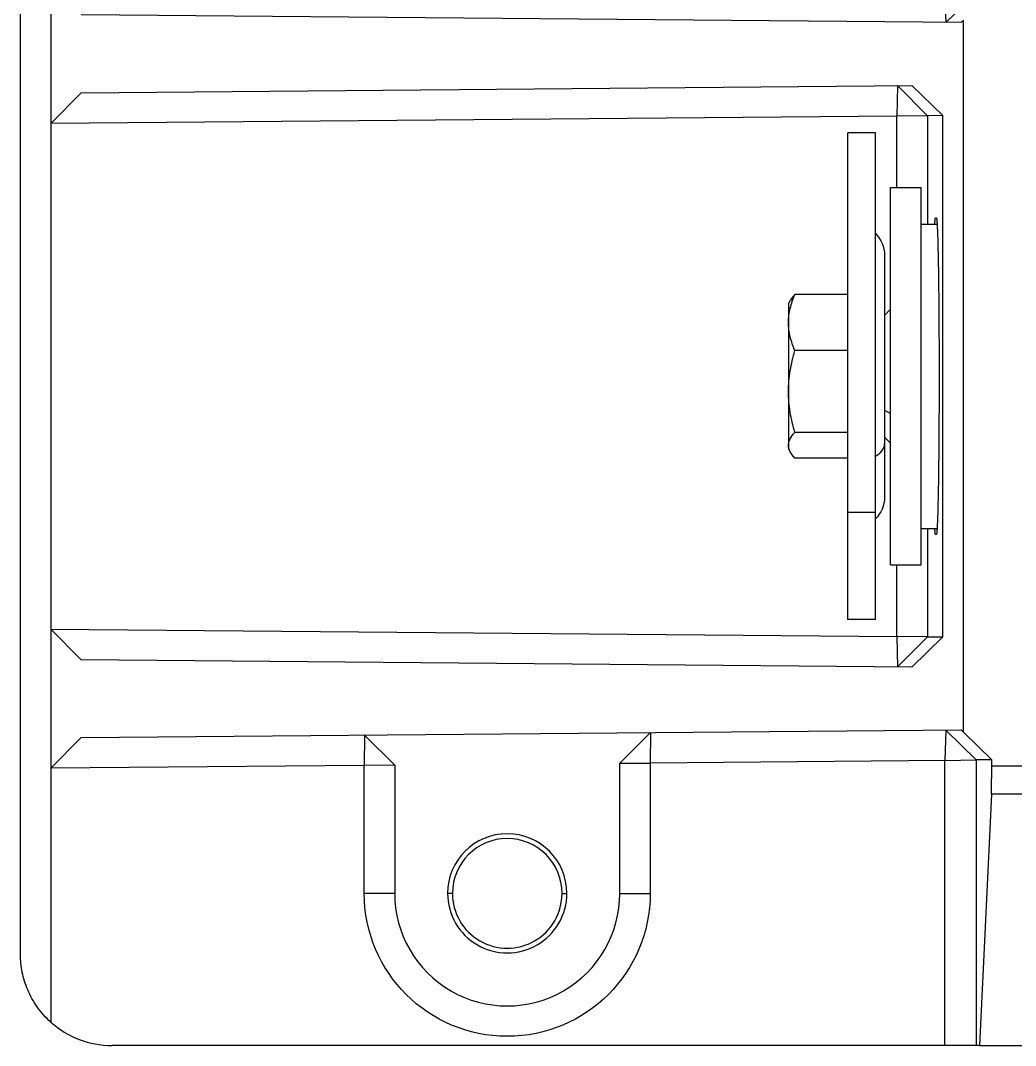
# Model space of a CAD drawing. Header units: millimetres. Extents: x -69706 to 52883, y -6882 to 68885.
# Drawn here: x -32242.5 to -32078.9, y 35769.5 to 35938 of the extents above; entities that cross this region are included whole.
import ezdxf

# ---------------------------------------------------------------- set-up
doc = ezdxf.new("R2010")
doc.units = ezdxf.units.MM
doc.layers.add('XFM1Q40$0$COL', color=1, linetype='Continuous')
doc.layers.add('XFM1Q40$0$M-EQPM-MAU', color=22, linetype='Continuous')

# ---------------------------------------------------------------- blocks, each defined once
blk = doc.blocks.new('XFM1Q40$0$JCZ-500鑄')
for p, q in [((59.02, 159.62, 155), (59.02, 170, 155)), ((63.71, 170, 151.73), (63.71, 159.56, 151.73)), ((105, 157.61, 40), (105, 170, 40)), ((53.51, 155, 155), (58.05, 159.62, 155)), ((59.02, 159.62, 155), (58.05, 159.62, 155)), ((58.05, 159.62, 155), (58.07, 157.09, 10)), ((63.71, 159.56, 151.73), (105, 157.61, 40)), ((-68.07, 157.09, 10), (-63.16, 152.09, 10)), ((53.16, 152.09, 10), (58.07, 157.09, 10)), ((58.07, 157.09, 10), (105, 157.09, 10)), ((58.16, 151.91, 5), (58.07, 157.09, 10)), ((105, 157.61, 40), (105, 157.09, 10)), ((105, 157.09, 10), (105, 151.91, 5)), ((-63.13, 154.61, 154.61), (-64.4, 10, 10)), ((53.51, 155, 155), (-63.51, 155, 155)), ((-63.51, 155, 155), (-63.13, 154.61, 154.61)), ((53.13, 154.61, 154.61), (53.51, 155, 155)), ((54.4, 10, 10), (53.13, 154.61, 154.61)), ((-68.16, 151.91, 5), (-63.16, 152.09, 10)), ((53.16, 152.09, 10), (58.16, 151.91, 5)), ((105, 151.91, 5), (58.16, 151.91, 5)), ((58.16, 151.91, 5), (58.58, 103.5, 5)), ((105, 151.91, 5), (105, 15, 5)), ((-52.8, 146.51, 146.51), (-47.84, 151.56, 151.56)), ((37.84, 151.56, 151.56), (-47.84, 151.56, 151.56)), ((-47.84, 151.56, 151.56), (-47.82, 149.09, 10.09)), ((-31.03, 150.4, 85), (-31.02, 150.52, 92)), ((-30, 148, 92), (-30, 150.64, 92)), ((20, 148, 92), (20, 150.64, 92)), ((21.02, 150.52, 92), (21.03, 150.4, 85)), ((37.82, 149.09, 10.09), (37.84, 151.56, 151.56)), ((37.84, 151.56, 151.56), (42.8, 146.51, 146.51)), ((-47.82, 149.09, 10.09), (-52.77, 144.13, 10)), ((-47.82, 149.09, 10.09), (-47.77, 144, 5)), ((-47.82, 149.09, 10.09), (-30, 149.09, 10.09)), ((20, 149.09, 10.09), (37.82, 149.09, 10.09)), ((37.82, 149.09, 10.09), (37.77, 144, 5)), ((37.82, 149.09, 10.09), (42.77, 144.13, 10)), ((-36, 143, 92), (-36, 148, 92)), ((26, 143, 92), (26, 148, 92)), ((-51.6, 10, 10), (-52.8, 146.51, 146.51)), ((42.8, 146.51, 146.51), (41.6, 10, 10)), ((-52.77, 144.13, 10), (-47.77, 144, 5)), ((-47.77, 144, 5), (-46.56, 5, 5)), ((-36, 144, 5), (-47.77, 144, 5)), ((37.77, 144, 5), (26, 144, 5)), ((36.56, 5, 5), (37.77, 144, 5)), ((37.77, 144, 5), (42.77, 144.13, 10)), ((-15, 142, 92), (-16, 143, 92)), ((0.58, 142, 100.3), (1.14, 143, 101.13)), ((5, 142, 92), (6, 143, 92)), ((-45, 140.5, 92), (-45, 136, 92)), ((17.38, 140.5, 125.15), (17.38, 136, 125.15)), ((35, 140.5, 92), (35, 136, 92)), ((-18.45, 136, 94.89), (-18.45, 127.29, 94.89)), ((-9.22, 136, 105.09), (-9.22, 127.29, 105.09)), ((4.23, 136, 102.2), (4.23, 127.29, 102.2)), ((8.45, 136, 89.11), (8.45, 127.29, 89.11)), ((-16.91, 126.22, 92), (-17.52, 126.57, 92)), ((6.91, 126.22, 92), (7.52, 126.57, 92)), ((53.58, 103.54, 10), (58.58, 103.5, 5)), ((58.62, 98.5, 10), (53.58, 103.54, 10)), ((58.58, 103.5, 5), (80, 103.5, 5)), ((58.62, 98.5, 10), (58.58, 103.5, 5)), ((80, 98.5, 10), (80, 103.5, 5)), ((80, 98.5, 10), (58.62, 98.5, 10)), ((80, 89.01, -5), (80, 89.8, 10)), ((80, 70.99, -5), (80, 70.2, 10)), ((53.99, 56.54, 10), (58.95, 61.5, 10)), ((58.95, 61.5, 10), (58.99, 56.5, 5)), ((58.95, 61.5, 10), (80, 61.5, 10)), ((80, 61.5, 10), (80, 56.5, 5)), ((53.99, 56.54, 10), (58.99, 56.5, 5)), ((58.99, 56.5, 5), (59.44, 5, 5)), ((80, 56.5, 5), (58.99, 56.5, 5)), ((-46.56, 5, 5), (-51.6, 10, 10)), ((41.6, 10, 10), (36.56, 5, 5)), ((59.44, 5, 5), (54.4, 10, 10)), ((-69.44, 5, 5), (-46.56, 5, 5)), ((-46.56, 5, 5), (36.56, 5, 5)), ((36.56, 5, 5), (59.44, 5, 5)), ((59.44, 5, 5), (101.18, 5, 5)), ((90, 0), (-90, 0))]:
    blk.add_line(p, q)
at = {"extrusion": (1.4638e-32, -1, -6.59239e-17)}
for centre in [(-5, 92, -148), (-5, 92, -143)]:
    blk.add_arc(centre, 31, 0, 180, dxfattribs=at)
at = {"extrusion": (0, 0, -1)}
for centre, start, end in [((24.89, 137, -92), 44.427, 90), ((-14.89, 137, -92), 90, 135.573)]:
    blk.add_arc(centre, 5, start, end, dxfattribs=at)
at = {"extrusion": (-2.01461e-16, 1, 2.8502e-16)}
for start, end in [(0, 124.0223), (124.0223, 180)]:
    blk.add_arc((5, 92, 142), 19.89, start, end, dxfattribs=at)
at = {"extrusion": (-0.82882, -4.05906e-16, 0.559516)}
blk.add_arc((-137, 93.35, 55.62), 5, 134.427, 180, dxfattribs=at)
at = {"extrusion": (2.01461e-16, -1, -2.8502e-16)}
for centre, start, end in [((-5, 92, -140.5), 55.9777, 180), ((-5, 92, -140.5), 0, 55.9777), ((-5, 92, -136), 55.9777, 180), ((-5, 92, -136), 0, 55.9777)]:
    blk.add_arc(centre, 40, start, end, dxfattribs=at)
at = {"extrusion": (-1.29174e-16, 1, 3.13183e-16)}
for start, end in [(0, 42.1457), (42.1457, 102.1457), (102.1457, 162.1457), (162.1457, 180)]:
    blk.add_arc((5, 92, 126.22), 11.91, start, end, dxfattribs=at)
at = {"extrusion": (2.22045e-16, 1.76787e-16, -1)}
blk.add_arc((-80, 80, -5), 23.5, 90, 270, dxfattribs=at)
for centre, radius, start, end in [((80, 80, 10), 18.5, 270, 90), ((80, 80, 10), 9.8, 90, 270), ((80, 80, 10), 9.8, 270, 90), ((80, 80, -5), 9.01, 90, 270), ((80, 80, -5), 9.01, 270, 90), ((90, 15, 5), 15, 318.1897, 0)]:
    blk.add_arc(centre, radius, start, end)
for points, weights in [([(63.71, 159.56, 151.73), (62.96, 159.6, 153.76), (61.18, 159.62, 155), (59.02, 159.62, 155)], [1, 0.880375915643, 0.880375915643, 1]), ([(-30, 150.27, 77.74), (-30.7, 150.31, 80.14), (-31.03, 150.35, 82.58), (-31.03, 150.4, 85)], [0.909736914879, 0.932765617485, 0.962853312525, 1]), ([(-31.02, 150.52, 92), (-30.97, 151.42, 143.95), (20.97, 151.42, 143.95), (21.02, 150.52, 92)], [1, 0.33394318746, 0.33394318746, 1]), ([(21.03, 150.4, 85), (21.03, 150.35, 82.58), (20.7, 150.31, 80.14), (20, 150.27, 77.74)], [1, 0.962853312525, 0.932765617485, 0.909736914879])]:
    blk.add_rational_spline(points, weights, degree=3)
for points, knots in [([(-13.83, 126.22, 99.99), (-14.22, 126.22, 99.56), (-14.62, 126.25, 99.13), (-15.4, 126.34, 98.27), (-15.78, 126.42, 97.84), (-16.94, 126.69, 96.57), (-17.69, 126.96, 95.73), (-18.45, 127.29, 94.89)], [0.006959387, 0.006959387, 0.006959387, 0.006959387, 0.008692669, 0.008692669, 0.010425951, 0.010425951, 0.013892515, 0.013892515, 0.013892515, 0.013892515]), ([(-9.22, 127.29, 105.09), (-9.97, 126.96, 104.26), (-10.73, 126.69, 103.42), (-12.27, 126.32, 101.72), (-13.05, 126.22, 100.86), (-13.83, 126.22, 99.99)], [0.000000238, 0.000000238, 0.000000238, 0.000000238, 0.003479813, 0.003479813, 0.006959387, 0.006959387, 0.006959387, 0.006959387]), ([(-2.49, 126.22, 103.65), (-3.06, 126.22, 103.77), (-3.63, 126.25, 103.89), (-4.78, 126.35, 104.14), (-5.34, 126.42, 104.26), (-7.03, 126.7, 104.62), (-8.13, 126.97, 104.86), (-9.22, 127.29, 105.09)], [0.019228625, 0.019228625, 0.019228625, 0.019228625, 0.020969115, 0.020969115, 0.022709605, 0.022709605, 0.026190586, 0.026190586, 0.026190586, 0.026190586]), ([(4.23, 127.29, 102.2), (3.14, 126.96, 102.43), (2.02, 126.69, 102.68), (-0.23, 126.32, 103.16), (-1.36, 126.22, 103.4), (-2.49, 126.22, 103.65)], [0.012270797, 0.012270797, 0.012270797, 0.012270797, 0.015749711, 0.015749711, 0.019228625, 0.019228625, 0.019228625, 0.019228625]), ([(6.34, 126.22, 95.65), (6.16, 126.22, 96.21), (5.98, 126.25, 96.77), (5.62, 126.34, 97.87), (5.45, 126.42, 98.42), (4.92, 126.69, 100.05), (4.57, 126.96, 101.13), (4.23, 127.29, 102.2)], [0.006959387, 0.006959387, 0.006959387, 0.006959387, 0.008692669, 0.008692669, 0.010425951, 0.010425951, 0.013892515, 0.013892515, 0.013892515, 0.013892515]), ([(8.45, 127.29, 89.11), (8.1, 126.96, 90.18), (7.76, 126.69, 91.26), (7.05, 126.32, 93.44), (6.7, 126.22, 94.54), (6.34, 126.22, 95.65)], [0.000000238, 0.000000238, 0.000000238, 0.000000238, 0.003479813, 0.003479813, 0.006959387, 0.006959387, 0.006959387, 0.006959387]), ([(101.18, 5, 5), (100.79, 4.57, 5), (100.39, 4.17, 4.95), (99.54, 3.41, 4.76), (99.1, 3.06, 4.62), (98.2, 2.43, 4.3), (97.75, 2.15, 4.12), (96.82, 1.63, 3.71), (96.35, 1.4, 3.48), (94.9, 0.79, 2.76), (93.94, 0.49, 2.24), (92.47, 0.2, 1.42), (91.98, 0.12, 1.14), (91, 0.02, 0.57), (90.5, 0, 0.29), (90, 0)], [0, 0, 0, 0, 0.00171773, 0.00171773, 0.00343546, 0.00343546, 0.0051532, 0.0051532, 0.00687093, 0.00687093, 0.01030639, 0.01030639, 0.01202412, 0.01202412, 0.01374185, 0.01374185, 0.01374185, 0.01374185])]:
    blk.add_open_spline(points, degree=3, knots=knots)
blk.add_open_spline([(-18.45, 127.29, 94.89), (-18.14, 127, 93.94), (-17.83, 126.75, 92.97), (-17.52, 126.57, 92)], degree=3)
blk = doc.blocks.new('XFM1Q40$0$A$C6DF15AF1')
at = {"layer": 'XFM1Q40$0$M-EQPM-MAU', "xscale": 0.09999999999999998, "yscale": 0.09999999999999998, "zscale": 0.09999999999999998, "rotation": 180}
blk.add_blockref('XFM1Q40$0$JCZ-500鑄', (13602.24, -13768.277, -0.533), dxfattribs=at)
blk = doc.blocks.new('XFM1Q40$0$A$C400517eb')
at = {"layer": 'XFM1Q40$0$COL', "xscale": 10.00000000000001, "yscale": 10.00000000000001, "zscale": 10.00000000000001, "rotation": 90}
blk.add_blockref('XFM1Q40$0$A$C6DF15AF1', (147014.81, -51517.22), dxfattribs=at)

msp = doc.modelspace()

# ---------------------------------------------------------------- block references
msp.add_blockref('XFM1Q40$0$A$C400517eb', (-316940.039, -48630.666))

doc.saveas('drawing.dxf')
